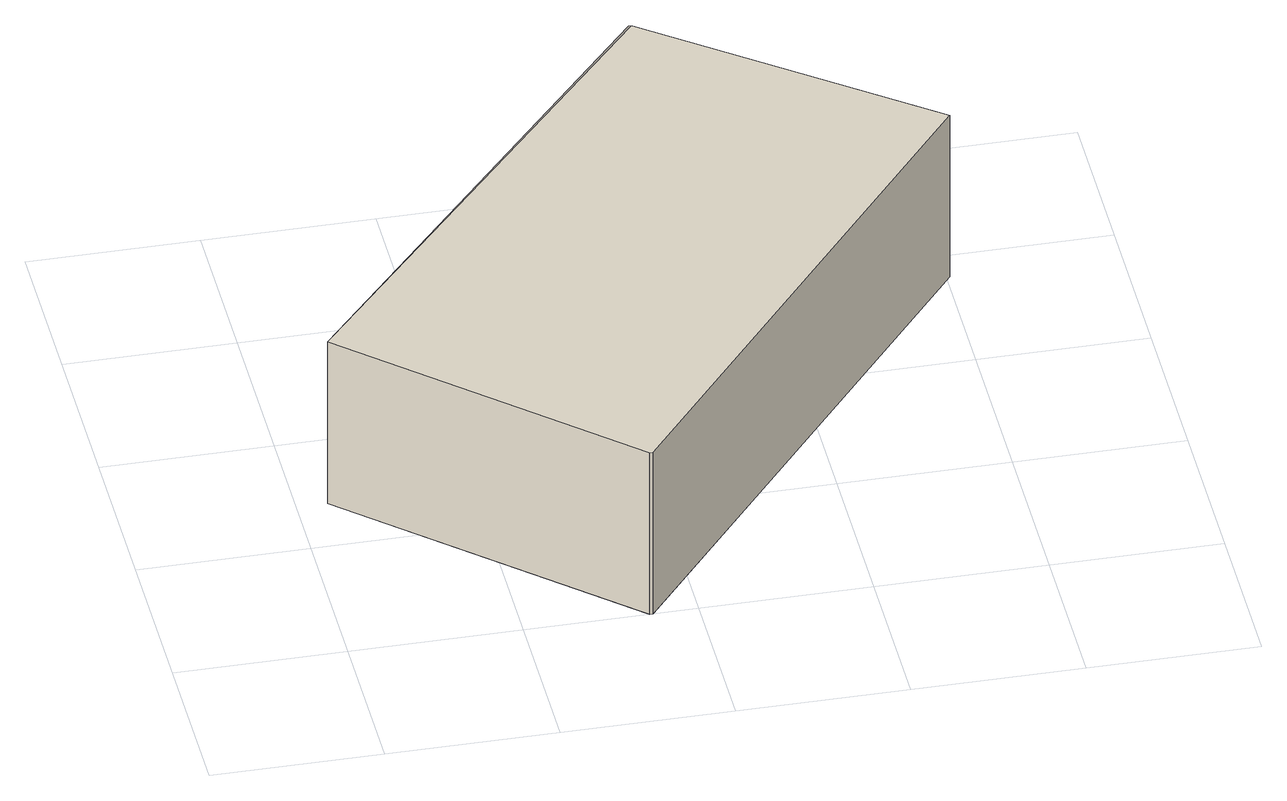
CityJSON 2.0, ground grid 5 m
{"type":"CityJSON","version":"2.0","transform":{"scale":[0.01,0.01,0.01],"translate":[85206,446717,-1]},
"CityObjects":{
"building1":{"type":"Building","geometry":[{"type":"MultiSurface","lod":"2","boundaries":[[[0,1,2,3,2,4,5,6,7,6]],[[6,8,9,0]],[[1,0,9,10]],[[2,1,10,11]],[[2,11,12,13,5,4]],[[8,14,8,13,12,11,15,11,10,9]],[[6,5,13,8]]]}]}
},
"vertices":[
[870,0,41],[860,0,41],[90,700,41],[100,700,41],[1220,2000,41],[1230,2000,41],[2010,1400,41],[2000,1400,41],[2010,1400,597],[870,0,597],[860,0,597],[90,700,597],[1220,2000,597],[1230,2000,597],[2000,1400,597],[100,700,597]
]}
